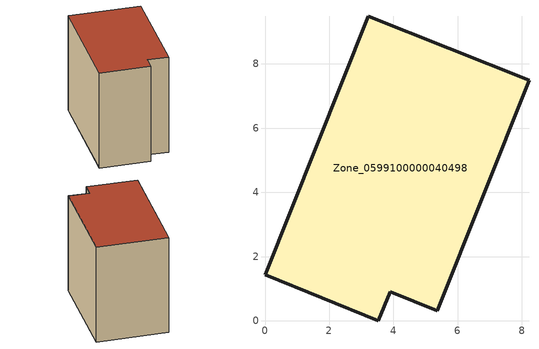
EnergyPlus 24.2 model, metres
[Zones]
Zone_0599100000040498
 floor ground (C_G): 0,1.43 3.22,9.49 8.22,7.49 5.36,0.32 3.9,0.91 3.53,0 z0
 wall outside (C_F): 3.22,9.49 0,1.43 3.53,0 3.9,0.91 5.36,0.32 8.22,7.49 3.22,9.49 z0:7.81
 roof outside (C_R): 8.22,7.49 3.22,9.49 0,1.43 3.53,0 3.9,0.91 5.36,0.32 z7.81
[BUILDING]
Pand.0599100000040498: North Axis=0; Terrain=City; Loads Convergence Tolerance Value=0.04; Temperature Convergence Tolerance Value=0.4; Solar Distribution=FullExterior; Maximum Number of Warmup Days=25; Minimum Number of Warmup Days=1
[Site:Location]
Rotterdam.The.Hague.AP_ZH_NLD Design_Conditions: Latitude=51.96; Longitude=4.45; Time Zone=1; Elevation=-4.5
[SITE:GROUNDTEMPERATURE:BUILDINGSURFACE]
18, 18, 18, 18, 18, 18, 18, 18, 18, 18, 18, 18
[MATERIAL] Thermal Absorptance=0.9; Solar Absorptance=0.7; Visible Absorptance=0.7
Name | Roughness | Thickness | Conductivity | Density | Specific Heat
G.TI.1975-1991 | MediumSmooth | 0.15 | 0.288461 | 540 | 1210
F.TI.1975-1991 | Rough | 0.3 | 0.230769 | 1920 | 840
R.TI.1975-1991 | MediumRough | 0.2 | 0.153846 | 1500 | 1000
[CONSTRUCTION]
C_G: G.TI.1975-1991
C_F: F.TI.1975-1991
C_R: R.TI.1975-1991
[ZONE]
Zone_0599100000040498: Type=1; Multiplier=1; Ceiling Height=Autocalculate; Volume=Autocalculate; Floor Area=autocalculate; Part of Total Floor Area=Yes
[ZONEINFILTRATION:DESIGNFLOWRATE]
Infil_Zone_0599100000040498: Zone or ZoneList or Space or SpaceList=Zone_0599100000040498; Schedule=AlwaysOn; Design Flow Rate Calculation Method=Flow/Area; Flow Rate per Floor Area=0.003; Constant Term Coefficient=1; Temperature Term Coefficient=0; Velocity Term Coefficient=0; Velocity Squared Term Coefficient=0
[HVACTEMPLATE:ZONE:IDEALLOADSAIRSYSTEM]
Zone_0599100000040498: Maximum Heating Supply Air Temperature=50; Minimum Cooling Supply Air Temperature=13; Maximum Heating Supply Air Humidity Ratio=0.0156; Minimum Cooling Supply Air Humidity Ratio=0.0077; Heating Limit=NoLimit; Cooling Limit=NoLimit; Dehumidification Control Type=ConstantSensibleHeatRatio; Cooling Sensible Heat Ratio=0.7; Dehumidification Setpoint=60; Humidification Control Type=None; Humidification Setpoint=30; Outdoor Air Method=None; Outdoor Air Flow Rate per Person=0.00944; Outdoor Air Flow Rate per Zone Floor Area=0; Outdoor Air Flow Rate per Zone=0; Demand Controlled Ventilation Type=None; Outdoor Air Economizer Type=NoEconomizer; Heat Recovery Type=None; Sensible Heat Recovery Effectiveness=0.7; Latent Heat Recovery Effectiveness=0.65
[ZONECONTROL:THERMOSTAT]
ThermostatControl_Zone_0599100000040498: Zone or ZoneList=Zone_0599100000040498; Control Type Schedule=DualSetpointControlType; Control 1=Thermostat_Zone_0599100000040498; Temperature Difference Between Cutout And Setpoint=0
[THERMOSTATSETPOINT:DUALSETPOINT]
Thermostat_Zone_0599100000040498: Heating Setpoint Temperature Schedule=HeatingSetpoint_Zone_0599100000040498; Cooling Setpoint Temperature Schedule=CoolingSetpoint_Zone_0599100000040498
[SCHEDULE:COMPACT]
HeatingSetpoint_Zone_0599100000040498: Through: 12/31, For: AllDays, Until: 24:00, 21
CoolingSetpoint_Zone_0599100000040498: Through: 12/31, For: AllDays, Until: 24:00, 24
DualSetpointControlType: Through: 12/31, For: AllDays, Until: 24:00, 4
AlwaysOn: Through: 12/31, For: AllDays, Until: 24:00, 1
